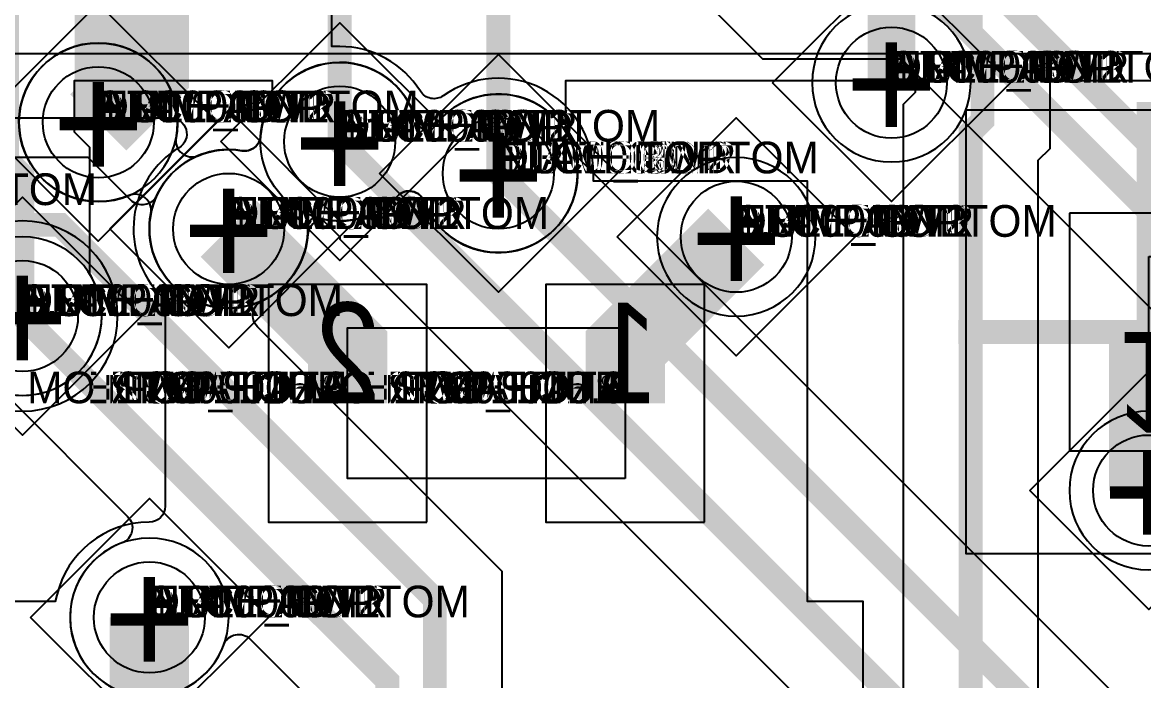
# Model space of a CAD drawing. Extents: x 0 to 323, y 0 to 320.
# Drawn here: x 64.2 to 71.27, y 62.75 to 66.9 of the extents above; entities that cross this region are included whole.
import ezdxf
from ezdxf.enums import TextEntityAlignment as Align

# ---------------------------------------------------------------- set-up
doc = ezdxf.new("R2010")
doc.units = 0
doc.header["$MEASUREMENT"] = 0
doc.layers.get('0').update_dxf_attribs({"linetype": 'CONTINUOUS'})
for name, color, linetype in [('CDN_FIGURES', 7, 'CONTINUOUS'), ('ETCH_BOTTOM', 7, 'CONTINUOUS'), ('ETCH_GND', 3, 'CONTINUOUS'), ('ETCH_INT1', 4, 'CONTINUOUS'), ('ETCH_INT2', 5, 'CONTINUOUS'), ('ETCH_PWR', 6, 'CONTINUOUS'), ('ETCH_TOP', 2, 'CONTINUOUS'), ('MANUFACTURING_NCLEGEND-1-6', 8, 'CONTINUOUS'), ('PACKAGE_GEOMETRY_ASSEMBLY_TOP', 11, 'CONTINUOUS'), ('PACKAGE_GEOMETRY_PIN_NUMBER', 9, 'CONTINUOUS')]:
    doc.layers.add(name, color=color, linetype=linetype)

# ---------------------------------------------------------------- blocks, each defined once
blk = doc.blocks.new('PAD_INFO')
for tag in ['SHAPE_TYPE', 'PAD_HEIGHT', 'PAD_LAYER', 'PAD_TYPE', 'PAD_WIDTH']:
    blk.add_attdef(tag, (0, 0), '', height=0.2)
at = {"flags": 2}
blk.add_attdef('CDN_TYPE', (0, 0), '', height=0.2, dxfattribs=at)
blk = doc.blocks.new('DRILL_INFO')
at = {"flags": 2}
blk.add_attdef('CDN_TYPE', (0, 0), '', height=0.2, dxfattribs=at)
for tag in ['FSHAPE', 'FCHAR', 'DRILL_HEIGHT', 'DIAMETER', 'PLATED', 'DRILL_WIDTH']:
    blk.add_attdef(tag, (0, 0), '', height=0.2)
blk = doc.blocks.new('VIA0700X0300')
at = {"layer": 'ETCH_BOTTOM'}
blk.add_circle((0, 0), 0.35, dxfattribs=at)
at = {"layer": 'ETCH_GND'}
blk.add_circle((0, 0), 0.35, dxfattribs=at)
at = {"layer": 'ETCH_INT1'}
blk.add_circle((0, 0), 0.35, dxfattribs=at)
at = {"layer": 'ETCH_INT2'}
blk.add_circle((0, 0), 0.35, dxfattribs=at)
at = {"layer": 'ETCH_PWR'}
blk.add_circle((0, 0), 0.35, dxfattribs=at)
at = {"layer": 'ETCH_TOP'}
blk.add_circle((0, 0), 0.35, dxfattribs=at)
ref = blk.add_blockref('PAD_INFO', (0, 0))
ref.add_attrib('PAD_LAYER', 'ETCH_TOP', (0, 0), dxfattribs={"height": 0.2})
ref.add_attrib('SHAPE_TYPE', 'NULL', (0, 0), dxfattribs={"height": 0.2})
ref.add_attrib('PAD_TYPE', 'ANTIPAD', (0, 0), dxfattribs={"height": 0.2})
ref.add_attrib('PAD_WIDTH', '0.000000', (0, 0), dxfattribs={"height": 0.2})
ref.add_attrib('PAD_HEIGHT', '0.000000', (0, 0), dxfattribs={"height": 0.2})
ref = blk.add_blockref('PAD_INFO', (0, 0))
ref.add_attrib('PAD_LAYER', 'ETCH_GND', (0, 0), dxfattribs={"height": 0.2})
ref.add_attrib('SHAPE_TYPE', 'NULL', (0, 0), dxfattribs={"height": 0.2})
ref.add_attrib('PAD_TYPE', 'ANTIPAD', (0, 0), dxfattribs={"height": 0.2})
ref.add_attrib('PAD_WIDTH', '0.000000', (0, 0), dxfattribs={"height": 0.2})
ref.add_attrib('PAD_HEIGHT', '0.000000', (0, 0), dxfattribs={"height": 0.2})
ref = blk.add_blockref('PAD_INFO', (0, 0))
ref.add_attrib('PAD_LAYER', 'ETCH_INT1', (0, 0), dxfattribs={"height": 0.2})
ref.add_attrib('SHAPE_TYPE', 'NULL', (0, 0), dxfattribs={"height": 0.2})
ref.add_attrib('PAD_TYPE', 'ANTIPAD', (0, 0), dxfattribs={"height": 0.2})
ref.add_attrib('PAD_WIDTH', '0.000000', (0, 0), dxfattribs={"height": 0.2})
ref.add_attrib('PAD_HEIGHT', '0.000000', (0, 0), dxfattribs={"height": 0.2})
ref = blk.add_blockref('PAD_INFO', (0, 0))
ref.add_attrib('PAD_LAYER', 'ETCH_INT2', (0, 0), dxfattribs={"height": 0.2})
ref.add_attrib('SHAPE_TYPE', 'NULL', (0, 0), dxfattribs={"height": 0.2})
ref.add_attrib('PAD_TYPE', 'ANTIPAD', (0, 0), dxfattribs={"height": 0.2})
ref.add_attrib('PAD_WIDTH', '0.000000', (0, 0), dxfattribs={"height": 0.2})
ref.add_attrib('PAD_HEIGHT', '0.000000', (0, 0), dxfattribs={"height": 0.2})
ref = blk.add_blockref('PAD_INFO', (0, 0))
ref.add_attrib('PAD_LAYER', 'ETCH_PWR', (0, 0), dxfattribs={"height": 0.2})
ref.add_attrib('SHAPE_TYPE', 'NULL', (0, 0), dxfattribs={"height": 0.2})
ref.add_attrib('PAD_TYPE', 'ANTIPAD', (0, 0), dxfattribs={"height": 0.2})
ref.add_attrib('PAD_WIDTH', '0.000000', (0, 0), dxfattribs={"height": 0.2})
ref.add_attrib('PAD_HEIGHT', '0.000000', (0, 0), dxfattribs={"height": 0.2})
ref = blk.add_blockref('PAD_INFO', (0, 0))
ref.add_attrib('PAD_LAYER', 'ETCH_BOTTOM', (0, 0), dxfattribs={"height": 0.2})
ref.add_attrib('SHAPE_TYPE', 'NULL', (0, 0), dxfattribs={"height": 0.2})
ref.add_attrib('PAD_TYPE', 'ANTIPAD', (0, 0), dxfattribs={"height": 0.2})
ref.add_attrib('PAD_WIDTH', '0.000000', (0, 0), dxfattribs={"height": 0.2})
ref.add_attrib('PAD_HEIGHT', '0.000000', (0, 0), dxfattribs={"height": 0.2})
ref = blk.add_blockref('PAD_INFO', (0, 0))
ref.add_attrib('PAD_LAYER', 'ETCH_TOP', (0, 0), dxfattribs={"height": 0.2})
ref.add_attrib('SHAPE_TYPE', 'NULL', (0, 0), dxfattribs={"height": 0.2})
ref.add_attrib('PAD_TYPE', 'THERMAL', (0, 0), dxfattribs={"height": 0.2})
ref.add_attrib('PAD_WIDTH', '0.000000', (0, 0), dxfattribs={"height": 0.2})
ref.add_attrib('PAD_HEIGHT', '0.000000', (0, 0), dxfattribs={"height": 0.2})
ref = blk.add_blockref('PAD_INFO', (0, 0))
ref.add_attrib('PAD_LAYER', 'ETCH_GND', (0, 0), dxfattribs={"height": 0.2})
ref.add_attrib('SHAPE_TYPE', 'NULL', (0, 0), dxfattribs={"height": 0.2})
ref.add_attrib('PAD_TYPE', 'THERMAL', (0, 0), dxfattribs={"height": 0.2})
ref.add_attrib('PAD_WIDTH', '0.000000', (0, 0), dxfattribs={"height": 0.2})
ref.add_attrib('PAD_HEIGHT', '0.000000', (0, 0), dxfattribs={"height": 0.2})
ref = blk.add_blockref('PAD_INFO', (0, 0))
ref.add_attrib('PAD_LAYER', 'ETCH_INT1', (0, 0), dxfattribs={"height": 0.2})
ref.add_attrib('SHAPE_TYPE', 'NULL', (0, 0), dxfattribs={"height": 0.2})
ref.add_attrib('PAD_TYPE', 'THERMAL', (0, 0), dxfattribs={"height": 0.2})
ref.add_attrib('PAD_WIDTH', '0.000000', (0, 0), dxfattribs={"height": 0.2})
ref.add_attrib('PAD_HEIGHT', '0.000000', (0, 0), dxfattribs={"height": 0.2})
ref = blk.add_blockref('PAD_INFO', (0, 0))
ref.add_attrib('PAD_LAYER', 'ETCH_INT2', (0, 0), dxfattribs={"height": 0.2})
ref.add_attrib('SHAPE_TYPE', 'NULL', (0, 0), dxfattribs={"height": 0.2})
ref.add_attrib('PAD_TYPE', 'THERMAL', (0, 0), dxfattribs={"height": 0.2})
ref.add_attrib('PAD_WIDTH', '0.000000', (0, 0), dxfattribs={"height": 0.2})
ref.add_attrib('PAD_HEIGHT', '0.000000', (0, 0), dxfattribs={"height": 0.2})
ref = blk.add_blockref('PAD_INFO', (0, 0))
ref.add_attrib('PAD_LAYER', 'ETCH_PWR', (0, 0), dxfattribs={"height": 0.2})
ref.add_attrib('SHAPE_TYPE', 'NULL', (0, 0), dxfattribs={"height": 0.2})
ref.add_attrib('PAD_TYPE', 'THERMAL', (0, 0), dxfattribs={"height": 0.2})
ref.add_attrib('PAD_WIDTH', '0.000000', (0, 0), dxfattribs={"height": 0.2})
ref.add_attrib('PAD_HEIGHT', '0.000000', (0, 0), dxfattribs={"height": 0.2})
ref = blk.add_blockref('PAD_INFO', (0, 0))
ref.add_attrib('PAD_LAYER', 'ETCH_BOTTOM', (0, 0), dxfattribs={"height": 0.2})
ref.add_attrib('SHAPE_TYPE', 'NULL', (0, 0), dxfattribs={"height": 0.2})
ref.add_attrib('PAD_TYPE', 'THERMAL', (0, 0), dxfattribs={"height": 0.2})
ref.add_attrib('PAD_WIDTH', '0.000000', (0, 0), dxfattribs={"height": 0.2})
ref.add_attrib('PAD_HEIGHT', '0.000000', (0, 0), dxfattribs={"height": 0.2})
ref = blk.add_blockref('PAD_INFO', (0, 0))
ref.add_attrib('PAD_LAYER', 'ETCH_TOP', (0, 0), dxfattribs={"height": 0.2})
ref.add_attrib('SHAPE_TYPE', 'CIRCLE', (0, 0), dxfattribs={"height": 0.2})
ref.add_attrib('PAD_TYPE', 'REGULAR', (0, 0), dxfattribs={"height": 0.2})
ref.add_attrib('PAD_WIDTH', '0.700000', (0, 0), dxfattribs={"height": 0.2})
ref.add_attrib('PAD_HEIGHT', '0.700000', (0, 0), dxfattribs={"height": 0.2})
ref = blk.add_blockref('PAD_INFO', (0, 0))
ref.add_attrib('PAD_LAYER', 'ETCH_GND', (0, 0), dxfattribs={"height": 0.2})
ref.add_attrib('SHAPE_TYPE', 'CIRCLE', (0, 0), dxfattribs={"height": 0.2})
ref.add_attrib('PAD_TYPE', 'REGULAR', (0, 0), dxfattribs={"height": 0.2})
ref.add_attrib('PAD_WIDTH', '0.700000', (0, 0), dxfattribs={"height": 0.2})
ref.add_attrib('PAD_HEIGHT', '0.700000', (0, 0), dxfattribs={"height": 0.2})
ref = blk.add_blockref('PAD_INFO', (0, 0))
ref.add_attrib('PAD_LAYER', 'ETCH_INT1', (0, 0), dxfattribs={"height": 0.2})
ref.add_attrib('SHAPE_TYPE', 'CIRCLE', (0, 0), dxfattribs={"height": 0.2})
ref.add_attrib('PAD_TYPE', 'REGULAR', (0, 0), dxfattribs={"height": 0.2})
ref.add_attrib('PAD_WIDTH', '0.700000', (0, 0), dxfattribs={"height": 0.2})
ref.add_attrib('PAD_HEIGHT', '0.700000', (0, 0), dxfattribs={"height": 0.2})
ref = blk.add_blockref('PAD_INFO', (0, 0))
ref.add_attrib('PAD_LAYER', 'ETCH_INT2', (0, 0), dxfattribs={"height": 0.2})
ref.add_attrib('SHAPE_TYPE', 'CIRCLE', (0, 0), dxfattribs={"height": 0.2})
ref.add_attrib('PAD_TYPE', 'REGULAR', (0, 0), dxfattribs={"height": 0.2})
ref.add_attrib('PAD_WIDTH', '0.700000', (0, 0), dxfattribs={"height": 0.2})
ref.add_attrib('PAD_HEIGHT', '0.700000', (0, 0), dxfattribs={"height": 0.2})
ref = blk.add_blockref('PAD_INFO', (0, 0))
ref.add_attrib('PAD_LAYER', 'ETCH_PWR', (0, 0), dxfattribs={"height": 0.2})
ref.add_attrib('SHAPE_TYPE', 'CIRCLE', (0, 0), dxfattribs={"height": 0.2})
ref.add_attrib('PAD_TYPE', 'REGULAR', (0, 0), dxfattribs={"height": 0.2})
ref.add_attrib('PAD_WIDTH', '0.700000', (0, 0), dxfattribs={"height": 0.2})
ref.add_attrib('PAD_HEIGHT', '0.700000', (0, 0), dxfattribs={"height": 0.2})
ref = blk.add_blockref('PAD_INFO', (0, 0))
ref.add_attrib('PAD_LAYER', 'ETCH_BOTTOM', (0, 0), dxfattribs={"height": 0.2})
ref.add_attrib('SHAPE_TYPE', 'CIRCLE', (0, 0), dxfattribs={"height": 0.2})
ref.add_attrib('PAD_TYPE', 'REGULAR', (0, 0), dxfattribs={"height": 0.2})
ref.add_attrib('PAD_WIDTH', '0.700000', (0, 0), dxfattribs={"height": 0.2})
ref.add_attrib('PAD_HEIGHT', '0.700000', (0, 0), dxfattribs={"height": 0.2})
ref = blk.add_blockref('DRILL_INFO', (0, 0))
ref.add_attrib('DIAMETER', '0.300000', (0, 0), dxfattribs={"height": 0.2})
ref.add_attrib('PLATED', 'PLATED', (0, 0), dxfattribs={"height": 0.2})
ref.add_attrib('FSHAPE', 'DIAMOND', (0, 0), dxfattribs={"height": 0.2})
ref.add_attrib('FCHAR', '+', (0, 0), dxfattribs={"height": 0.2})
ref.add_attrib('DRILL_WIDTH', '1.500000', (0, 0), dxfattribs={"height": 0.2})
ref.add_attrib('DRILL_HEIGHT', '1.500000', (0, 0), dxfattribs={"height": 0.2})
for tag in ['CDN_TYPE', 'PIN']:
    blk.add_attdef(tag, (0, 0), '', height=0.2)
at = {"flags": 2}
for tag in ['PSTKNAME', 'BBV']:
    blk.add_attdef(tag, (0, 0), '', height=0.2, dxfattribs=at)
blk = doc.blocks.new('FIGURE_DIAMOND')
at = {"layer": 'CDN_FIGURES'}
blk.add_lwpolyline([(-0.5, 0), (0, 0.5), (0.5, 0), (0, -0.5)], close=True, dxfattribs=at)
blk = doc.blocks.new('F42')
at = {"layer": 'PACKAGE_GEOMETRY_ASSEMBLY_TOP'}
blk.add_lwpolyline([(1, -26.75), (29, -26.75), (29, 1.25), (1, 1.25)], close=True, dxfattribs=at)
at = {"flags": 2}
for tag in ['SYMBOL_TYPE', 'CDN_TYPE', 'REFDES']:
    blk.add_attdef(tag, (0, 0), '', height=0.2, dxfattribs=at)
blk = doc.blocks.new('RC1000X1500TS')
at = {"layer": 'ETCH_TOP'}
blk.add_lwpolyline([(-0.5, -0.75), (-0.5, 0.75), (0.5, 0.75), (0.5, -0.75)], close=True, dxfattribs=at)
ref = blk.add_blockref('PAD_INFO', (0, 0))
ref.add_attrib('PAD_LAYER', 'ETCH_TOP', (0, 0), dxfattribs={"height": 0.2})
ref.add_attrib('SHAPE_TYPE', 'NULL', (0, 0), dxfattribs={"height": 0.2})
ref.add_attrib('PAD_TYPE', 'ANTIPAD', (0, 0), dxfattribs={"height": 0.2})
ref.add_attrib('PAD_WIDTH', '0.000000', (0, 0), dxfattribs={"height": 0.2})
ref.add_attrib('PAD_HEIGHT', '0.000000', (0, 0), dxfattribs={"height": 0.2})
ref = blk.add_blockref('PAD_INFO', (0, 0))
ref.add_attrib('PAD_LAYER', 'ETCH_GND', (0, 0), dxfattribs={"height": 0.2})
ref.add_attrib('SHAPE_TYPE', 'NULL', (0, 0), dxfattribs={"height": 0.2})
ref.add_attrib('PAD_TYPE', 'ANTIPAD', (0, 0), dxfattribs={"height": 0.2})
ref.add_attrib('PAD_WIDTH', '0.000000', (0, 0), dxfattribs={"height": 0.2})
ref.add_attrib('PAD_HEIGHT', '0.000000', (0, 0), dxfattribs={"height": 0.2})
ref = blk.add_blockref('PAD_INFO', (0, 0))
ref.add_attrib('PAD_LAYER', 'ETCH_INT1', (0, 0), dxfattribs={"height": 0.2})
ref.add_attrib('SHAPE_TYPE', 'NULL', (0, 0), dxfattribs={"height": 0.2})
ref.add_attrib('PAD_TYPE', 'ANTIPAD', (0, 0), dxfattribs={"height": 0.2})
ref.add_attrib('PAD_WIDTH', '0.000000', (0, 0), dxfattribs={"height": 0.2})
ref.add_attrib('PAD_HEIGHT', '0.000000', (0, 0), dxfattribs={"height": 0.2})
ref = blk.add_blockref('PAD_INFO', (0, 0))
ref.add_attrib('PAD_LAYER', 'ETCH_INT2', (0, 0), dxfattribs={"height": 0.2})
ref.add_attrib('SHAPE_TYPE', 'NULL', (0, 0), dxfattribs={"height": 0.2})
ref.add_attrib('PAD_TYPE', 'ANTIPAD', (0, 0), dxfattribs={"height": 0.2})
ref.add_attrib('PAD_WIDTH', '0.000000', (0, 0), dxfattribs={"height": 0.2})
ref.add_attrib('PAD_HEIGHT', '0.000000', (0, 0), dxfattribs={"height": 0.2})
ref = blk.add_blockref('PAD_INFO', (0, 0))
ref.add_attrib('PAD_LAYER', 'ETCH_PWR', (0, 0), dxfattribs={"height": 0.2})
ref.add_attrib('SHAPE_TYPE', 'NULL', (0, 0), dxfattribs={"height": 0.2})
ref.add_attrib('PAD_TYPE', 'ANTIPAD', (0, 0), dxfattribs={"height": 0.2})
ref.add_attrib('PAD_WIDTH', '0.000000', (0, 0), dxfattribs={"height": 0.2})
ref.add_attrib('PAD_HEIGHT', '0.000000', (0, 0), dxfattribs={"height": 0.2})
ref = blk.add_blockref('PAD_INFO', (0, 0))
ref.add_attrib('PAD_LAYER', 'ETCH_BOTTOM', (0, 0), dxfattribs={"height": 0.2})
ref.add_attrib('SHAPE_TYPE', 'NULL', (0, 0), dxfattribs={"height": 0.2})
ref.add_attrib('PAD_TYPE', 'ANTIPAD', (0, 0), dxfattribs={"height": 0.2})
ref.add_attrib('PAD_WIDTH', '0.000000', (0, 0), dxfattribs={"height": 0.2})
ref.add_attrib('PAD_HEIGHT', '0.000000', (0, 0), dxfattribs={"height": 0.2})
ref = blk.add_blockref('PAD_INFO', (0, 0))
ref.add_attrib('PAD_LAYER', 'ETCH_TOP', (0, 0), dxfattribs={"height": 0.2})
ref.add_attrib('SHAPE_TYPE', 'NULL', (0, 0), dxfattribs={"height": 0.2})
ref.add_attrib('PAD_TYPE', 'THERMAL', (0, 0), dxfattribs={"height": 0.2})
ref.add_attrib('PAD_WIDTH', '0.000000', (0, 0), dxfattribs={"height": 0.2})
ref.add_attrib('PAD_HEIGHT', '0.000000', (0, 0), dxfattribs={"height": 0.2})
ref = blk.add_blockref('PAD_INFO', (0, 0))
ref.add_attrib('PAD_LAYER', 'ETCH_GND', (0, 0), dxfattribs={"height": 0.2})
ref.add_attrib('SHAPE_TYPE', 'NULL', (0, 0), dxfattribs={"height": 0.2})
ref.add_attrib('PAD_TYPE', 'THERMAL', (0, 0), dxfattribs={"height": 0.2})
ref.add_attrib('PAD_WIDTH', '0.000000', (0, 0), dxfattribs={"height": 0.2})
ref.add_attrib('PAD_HEIGHT', '0.000000', (0, 0), dxfattribs={"height": 0.2})
ref = blk.add_blockref('PAD_INFO', (0, 0))
ref.add_attrib('PAD_LAYER', 'ETCH_INT1', (0, 0), dxfattribs={"height": 0.2})
ref.add_attrib('SHAPE_TYPE', 'NULL', (0, 0), dxfattribs={"height": 0.2})
ref.add_attrib('PAD_TYPE', 'THERMAL', (0, 0), dxfattribs={"height": 0.2})
ref.add_attrib('PAD_WIDTH', '0.000000', (0, 0), dxfattribs={"height": 0.2})
ref.add_attrib('PAD_HEIGHT', '0.000000', (0, 0), dxfattribs={"height": 0.2})
ref = blk.add_blockref('PAD_INFO', (0, 0))
ref.add_attrib('PAD_LAYER', 'ETCH_INT2', (0, 0), dxfattribs={"height": 0.2})
ref.add_attrib('SHAPE_TYPE', 'NULL', (0, 0), dxfattribs={"height": 0.2})
ref.add_attrib('PAD_TYPE', 'THERMAL', (0, 0), dxfattribs={"height": 0.2})
ref.add_attrib('PAD_WIDTH', '0.000000', (0, 0), dxfattribs={"height": 0.2})
ref.add_attrib('PAD_HEIGHT', '0.000000', (0, 0), dxfattribs={"height": 0.2})
ref = blk.add_blockref('PAD_INFO', (0, 0))
ref.add_attrib('PAD_LAYER', 'ETCH_PWR', (0, 0), dxfattribs={"height": 0.2})
ref.add_attrib('SHAPE_TYPE', 'NULL', (0, 0), dxfattribs={"height": 0.2})
ref.add_attrib('PAD_TYPE', 'THERMAL', (0, 0), dxfattribs={"height": 0.2})
ref.add_attrib('PAD_WIDTH', '0.000000', (0, 0), dxfattribs={"height": 0.2})
ref.add_attrib('PAD_HEIGHT', '0.000000', (0, 0), dxfattribs={"height": 0.2})
ref = blk.add_blockref('PAD_INFO', (0, 0))
ref.add_attrib('PAD_LAYER', 'ETCH_BOTTOM', (0, 0), dxfattribs={"height": 0.2})
ref.add_attrib('SHAPE_TYPE', 'NULL', (0, 0), dxfattribs={"height": 0.2})
ref.add_attrib('PAD_TYPE', 'THERMAL', (0, 0), dxfattribs={"height": 0.2})
ref.add_attrib('PAD_WIDTH', '0.000000', (0, 0), dxfattribs={"height": 0.2})
ref.add_attrib('PAD_HEIGHT', '0.000000', (0, 0), dxfattribs={"height": 0.2})
ref = blk.add_blockref('PAD_INFO', (0, 0))
ref.add_attrib('PAD_LAYER', 'ETCH_GND', (0, 0), dxfattribs={"height": 0.2})
ref.add_attrib('SHAPE_TYPE', 'NULL', (0, 0), dxfattribs={"height": 0.2})
ref.add_attrib('PAD_TYPE', 'REGULAR', (0, 0), dxfattribs={"height": 0.2})
ref.add_attrib('PAD_WIDTH', '0.000000', (0, 0), dxfattribs={"height": 0.2})
ref.add_attrib('PAD_HEIGHT', '0.000000', (0, 0), dxfattribs={"height": 0.2})
ref = blk.add_blockref('PAD_INFO', (0, 0))
ref.add_attrib('PAD_LAYER', 'ETCH_INT1', (0, 0), dxfattribs={"height": 0.2})
ref.add_attrib('SHAPE_TYPE', 'NULL', (0, 0), dxfattribs={"height": 0.2})
ref.add_attrib('PAD_TYPE', 'REGULAR', (0, 0), dxfattribs={"height": 0.2})
ref.add_attrib('PAD_WIDTH', '0.000000', (0, 0), dxfattribs={"height": 0.2})
ref.add_attrib('PAD_HEIGHT', '0.000000', (0, 0), dxfattribs={"height": 0.2})
ref = blk.add_blockref('PAD_INFO', (0, 0))
ref.add_attrib('PAD_LAYER', 'ETCH_INT2', (0, 0), dxfattribs={"height": 0.2})
ref.add_attrib('SHAPE_TYPE', 'NULL', (0, 0), dxfattribs={"height": 0.2})
ref.add_attrib('PAD_TYPE', 'REGULAR', (0, 0), dxfattribs={"height": 0.2})
ref.add_attrib('PAD_WIDTH', '0.000000', (0, 0), dxfattribs={"height": 0.2})
ref.add_attrib('PAD_HEIGHT', '0.000000', (0, 0), dxfattribs={"height": 0.2})
ref = blk.add_blockref('PAD_INFO', (0, 0))
ref.add_attrib('PAD_LAYER', 'ETCH_PWR', (0, 0), dxfattribs={"height": 0.2})
ref.add_attrib('SHAPE_TYPE', 'NULL', (0, 0), dxfattribs={"height": 0.2})
ref.add_attrib('PAD_TYPE', 'REGULAR', (0, 0), dxfattribs={"height": 0.2})
ref.add_attrib('PAD_WIDTH', '0.000000', (0, 0), dxfattribs={"height": 0.2})
ref.add_attrib('PAD_HEIGHT', '0.000000', (0, 0), dxfattribs={"height": 0.2})
ref = blk.add_blockref('PAD_INFO', (0, 0))
ref.add_attrib('PAD_LAYER', 'ETCH_BOTTOM', (0, 0), dxfattribs={"height": 0.2})
ref.add_attrib('SHAPE_TYPE', 'NULL', (0, 0), dxfattribs={"height": 0.2})
ref.add_attrib('PAD_TYPE', 'REGULAR', (0, 0), dxfattribs={"height": 0.2})
ref.add_attrib('PAD_WIDTH', '0.000000', (0, 0), dxfattribs={"height": 0.2})
ref.add_attrib('PAD_HEIGHT', '0.000000', (0, 0), dxfattribs={"height": 0.2})
ref = blk.add_blockref('DRILL_INFO', (0, 0))
ref.add_attrib('DIAMETER', '0.000000', (0, 0), dxfattribs={"height": 0.2})
ref.add_attrib('PLATED', 'PLATED', (0, 0), dxfattribs={"height": 0.2})
ref.add_attrib('FSHAPE', 'NULL', (0, 0), dxfattribs={"height": 0.2})
ref.add_attrib('DRILL_WIDTH', '0.000000', (0, 0), dxfattribs={"height": 0.2})
ref.add_attrib('DRILL_HEIGHT', '0.000000', (0, 0), dxfattribs={"height": 0.2})
ref = blk.add_blockref('PAD_INFO', (0, 0))
ref.add_attrib('PAD_LAYER', 'ETCH_TOP', (0, 0), dxfattribs={"height": 0.2})
ref.add_attrib('SHAPE_TYPE', 'RECTANGLE', (0, 0), dxfattribs={"height": 0.2})
ref.add_attrib('PAD_TYPE', 'REGULAR', (0, 0), dxfattribs={"height": 0.2})
ref.add_attrib('PAD_WIDTH', '1.000000', (0, 0), dxfattribs={"height": 0.2})
ref.add_attrib('PAD_HEIGHT', '1.500000', (0, 0), dxfattribs={"height": 0.2})
for tag in ['CDN_TYPE', 'PIN']:
    blk.add_attdef(tag, (0, 0), '', height=0.2)
at = {"flags": 2}
for tag in ['PSTKNAME', 'BBV']:
    blk.add_attdef(tag, (0, 0), '', height=0.2, dxfattribs=at)
blk = doc.blocks.new('F56')
at = {"layer": 'PACKAGE_GEOMETRY_ASSEMBLY_TOP'}
blk.add_lwpolyline([(0, -0.475), (1.75, -0.475), (1.75, 0.475), (0, 0.475)], close=True, dxfattribs=at)
at = {"layer": 'ETCH_TOP'}
ref = blk.add_blockref('RC1000X1500TS', (0, 0), dxfattribs=at)
ref.add_attrib('CDN_TYPE', 'PIN', (0, 0), dxfattribs={"height": 0.2})
ref.add_attrib('PIN', '1', (0, 0), dxfattribs={"height": 0.2})
ref = blk.add_blockref('RC1000X1500TS', (1.75, 0), dxfattribs=at)
ref.add_attrib('CDN_TYPE', 'PIN', (0, 0), dxfattribs={"height": 0.2})
ref.add_attrib('PIN', '2', (0, 0), dxfattribs={"height": 0.2})
at = {"flags": 2}
for tag in ['SYMBOL_TYPE', 'CDN_TYPE', 'REFDES']:
    blk.add_attdef(tag, (0, 0), '', height=0.2, dxfattribs=at)

msp = doc.modelspace()

# ---------------------------------------------------------------- linework, layer by layer
at = {"layer": 'ETCH_BOTTOM'}
for points, format in [([(69.5001, 58.7499), (69.5001, 63.2501), (69.1501, 63.2501), (69.1501, 65.9001), (67.8002, 65.9001), (67.8001, 65.9507, 0.608288), (66.8531, 66.4397, -0.430986), (66.7086, 66.4686, 0.258008), (66.2007, 66.7501), (66.1501, 66.7502), (66.1501, 69.1527)], "xyb"), ([(64.678, 66.272, 0.5, 0.5, 0), (65, 66.594, 0.5, 0.5, 0), (65, 67.7, 0.5, 0.5, 0)], "xyseb"), ([(71.3, 64.95, 0.15, 0.15, 0), (71.3, 66.4008, 0.15, 0.15, 0)], "xyseb"), ([(63.1894, 66.2999), (65.1341, 66.2999, -0.757335), (65.187, 66.112, 0.485366), (65.0757, 65.1757), (65.0999, 65.1514), (65.0999, 63.8515, -0.413636), (64.9987, 63.7501, 0.346643), (64.4162, 63.2891), (64.407, 63.2501), (63.4999, 63.2501)], "xyb"), ([(66.25, 64.5, 0.5, 0.5, 0), (66.25, 64.85, 0.5, 0.5, 0), (65.5, 65.6, 0.5, 0.5, 0)], "xyseb"), ([(68, 64.5, 0.5, 0.5, 0), (68, 64.85, 0.5, 0.5, 0), (68.7, 65.55, 0.5, 0.5, 0)], "xyseb"), ([(71.3, 64.95, 0.5, 0.5, 0), (71.3, 63.95, 0.5, 0.5, 0)], "xyseb"), ([(70.0992, 64.95, 0.15, 0.15, 0), (71.3, 64.95, 0.15, 0.15, 0)], "xyseb"), ([(65, 61, 0.5, 0.5, 0), (65, 63.15, 0.5, 0.5, 0)], "xyseb")]:
    msp.add_lwpolyline(points, format=format, dxfattribs=at)
for points in [[(74.2001, 63.5499), (70.1499, 63.5499), (70.1499, 66.3501), (72.3004, 66.3501), (72.3071, 66.3929, -0.61337), (73.3243, 66.7243), (73.4743, 66.5743, -0.097734), (73.6037, 66.3813), (73.6168, 66.3501), (73.8499, 66.3501), (73.8499, 66.4001), (76.0808, 66.4001), (76.0887, 66.4412, -0.82619), (77.2673, 66.4412), (77.2752, 66.4001), (77.9001, 66.4001), (77.9001, 63.5999), (74.2001, 63.5999)], [(64.2, 65.6501, 1), (64.2, 64.4499, 1)]]:
    msp.add_lwpolyline(points, format="xyb", close=True, dxfattribs=at)
at = {"layer": 'ETCH_GND'}
for points in [[(65.9988, 65.5641, -2.586874), (65.5832, 66.0931, 0.442445), (65.7012, 66.1859, -0.803693), (66.6677, 66.327, 0.553946), (66.8363, 66.2933, -3.482903), (66.7323, 65.773, 0.553946), (66.5637, 65.8067, -0.25041), (66.1168, 65.6569, 0.442445), (65.9988, 65.5641)], [(64.7001, 65.05, 1), (63.6999, 65.05, 1)], [(65.5001, 63.15, 1), (64.4999, 63.15, 1)]]:
    msp.add_lwpolyline(points, format="xyb", close=True, dxfattribs=at)
at = {"layer": 'ETCH_INT1'}
for points in [[(70.1781, 66.522, 1), (69.1779, 66.522, 1)], [(65.9988, 65.5641, -1.064204), (65.0095, 65.6973, 0.600096), (64.8709, 65.8106, -4.003982), (65.1685, 66.1747, 0.600096), (65.3071, 66.0614, -0.141727), (65.5832, 66.0931, 0.442445), (65.7012, 66.1859, -0.803693), (66.6677, 66.327, 0.553946), (66.8363, 66.2933, -3.482903), (66.7323, 65.773, 0.553946), (66.5637, 65.8067, -0.25041), (66.1168, 65.6569, 0.442445), (65.9988, 65.5641)], [(69.2001, 65.55, 1), (68.1999, 65.55, 1)], [(64.7001, 65.05, 1), (63.6999, 65.05, 1)], [(71.8001, 63.95, 1), (70.7999, 63.95, 1)]]:
    msp.add_lwpolyline(points, format="xyb", close=True, dxfattribs=at)
at = {"layer": 'ETCH_INT2'}
for points, format in [([(74.604, 61.454, 0.15, 0.15, 0), (74.604, 62.8335, 0.15, 0.15, 0), (68.7125, 68.725, 0.15, 0.15, 0), (67.8375, 68.725, 0.15, 0.15, 0), (67.325, 69.2375, 0.15, 0.15, 0), (67.325, 70.3874, 0.15, 0.15, 0), (66.825, 70.8874, 0.15, 0.15, 0), (66.825, 70.9749, 0.15, 0.15, 0), (65.3, 72.5, 0.15, 0.15, 0)], "xyseb"), ([(65.1859, 72.0129), (66.3999, 70.7988), (66.3999, 70.7113), (66.4886, 70.6226, -0.473619), (66.4731, 70.4664, 0.606807), (66.5677, 69.5843), (66.5999, 69.5717), (66.5999, 68.9371), (68.8651, 66.6719), (69.7401, 66.6719), (73.6039, 62.8081)], "xyb"), ([(66.75, 70.05, 0.15, 0.15, 0), (67.025, 69.775, 0.15, 0.15, 0), (67.025, 69.1132, 0.15, 0.15, 0), (69.0412, 67.097, 0.15, 0.15, 0), (69.9162, 67.097, 0.15, 0.15, 0), (74.029, 62.9842, 0.15, 0.15, 0), (74.029, 61.2158, 0.15, 0.15, 0), (79.3, 55.9448, 0.15, 0.15, 0), (79.3, 53.3868, 0.15, 0.15, 0), (83.6578, 49.029, 0.15, 0.15, 0), (84.9342, 49.029, 0.15, 0.15, 0), (87.1536, 46.8096, 0.15, 0.15, 0), (88.3576, 45.6055, 0.15, 0.15, 0), (88.3576, 40.382, 0.15, 0.15, 0), (91.1396, 37.6, 0.15, 0.15, 0), (91.1875, 37.6, 0.15, 0.15, 0), (98.957, 29.8305, 0.15, 0.15, 0), (98.957, 20.9188, 0.15, 0.15, 0), (98.5192, 20.481, 0.15, 0.15, 0), (98.2578, 20.481, 0.15, 0.15, 0), (97.87, 20.0932, 0.15, 0.15, 0), (97.87, 17.975, 0.15, 0.15, 0), (98.47, 17.375, 0.15, 0.15, 0)], "xyseb"), ([(75.9751, 57.7761), (67.6871, 66.0641), (67.6836, 66.0773, 0.634881), (66.7934, 66.2412), (66.791, 66.2378), (66.7522, 66.199), (66.6871, 66.2641), (66.6836, 66.2773, 0.84758), (65.7012, 66.1859, -0.442445), (65.5832, 66.0931, 0.337861), (65.0464, 65.8106, -0.521225), (64.8827, 65.7816), (64.6143, 66.0501), (63.0508, 66.0501)], "xyb"), ([(98.571, 14.8636, 0.15, 0.15, 0), (97.57, 15.8646, 0.15, 0.15, 0), (97.57, 21.1583, 0.15, 0.15, 0), (98.025, 21.6133, 0.15, 0.15, 0), (98.025, 25.325, 0.15, 0.15, 0), (91.975, 31.375, 0.15, 0.15, 0), (91.975, 34.7382, 0.15, 0.15, 0), (88.5632, 38.15, 0.15, 0.15, 0), (86.6368, 38.15, 0.15, 0.15, 0), (80.875, 43.9118, 0.15, 0.15, 0), (80.875, 46.1882, 0.15, 0.15, 0), (74.55, 52.5132, 0.15, 0.15, 0), (74.55, 57.7868, 0.15, 0.15, 0), (66.625, 65.7118, 0.15, 0.15, 0), (66.625, 65.725, 0.15, 0.15, 0), (66.2, 66.15, 0.15, 0.15, 0)], "xyseb"), ([(67.2, 65.95, 0.15, 0.15, 0), (75.55, 57.6, 0.15, 0.15, 0), (75.55, 56.55, 0.15, 0.15, 0), (83.071, 49.0289, 0.15, 0.15, 0), (83.071, 48.2158, 0.15, 0.15, 0), (87.3617, 43.925, 0.15, 0.15, 0), (87.5382, 43.925, 0.15, 0.15, 0), (88.0576, 43.4056, 0.15, 0.15, 0), (88.0576, 40.2577, 0.15, 0.15, 0), (91.0153, 37.3, 0.15, 0.15, 0), (91.0632, 37.3, 0.15, 0.15, 0), (98.1, 30.2632, 0.15, 0.15, 0), (98.1, 26.9, 0.15, 0.15, 0)], "xyseb"), ([(98.571, 16.105, 0.15, 0.15, 0), (99.146, 15.53, 0.15, 0.15, 0), (99.146, 14.6254, 0.15, 0.15, 0), (98.8092, 14.2886, 0.15, 0.15, 0), (98.3328, 14.2886, 0.15, 0.15, 0), (97.1001, 15.5213, 0.15, 0.15, 0), (97.1001, 23.2874, 0.15, 0.15, 0), (73.05, 47.3375, 0.15, 0.15, 0), (73.05, 55.9133, 0.15, 0.15, 0), (66.8, 62.1632, 0.15, 0.15, 0), (66.8, 63.2632, 0.15, 0.15, 0), (64.4382, 65.625, 0.15, 0.15, 0), (62.775, 65.625, 0.15, 0.15, 0), (62.65, 65.75, 0.15, 0.15, 0)], "xyseb"), ([(67.2251, 62.3393), (67.2251, 63.4393), (65.6816, 64.9827, -0.521225), (65.7106, 65.1464, 0.301771), (65.9998, 65.6181, -0.508578), (66.0642, 65.6687, 0.004402), (66.0727, 65.6664), (66.0859, 65.6629), (66.1999, 65.5489), (66.1999, 65.5357), (74.1249, 57.6107)], "xyb"), ([(98.597, 13.564, 0.15, 0.15, 0), (96.8001, 15.3609, 0.15, 0.15, 0), (96.8001, 23.1631, 0.15, 0.15, 0), (71.5, 48.4632, 0.15, 0.15, 0), (71.5, 55.7692, 0.15, 0.15, 0), (70.4162, 56.853, 0.15, 0.15, 0), (69.0838, 56.853, 0.15, 0.15, 0), (66.5, 59.4368, 0.15, 0.15, 0), (66.5, 62.75, 0.15, 0.15, 0), (64.2, 65.05, 0.15, 0.15, 0)], "xyseb")]:
    msp.add_lwpolyline(points, format=format, dxfattribs=at)
msp.add_lwpolyline([(69.7529, 53.2174, -0.668179), (69.5798, 53.1457), (62.7001, 60.0254), (62.7001, 64.5644), (62.5001, 64.7644), (62.5001, 65.1279, -0.516356), (62.6349, 65.2236, 0.08415), (62.775, 65.1999), (63.6005, 65.1999, -0.438145), (63.7015, 65.0903, 0.363349), (64.0727, 64.5664), (64.0859, 64.5629), (64.863, 63.7858, -0.546853), (64.8265, 63.619, 1.560617), (65.469, 62.9765, -0.546853), (65.6358, 63.013), (66.0749, 62.5739), (66.0749, 59.2607), (68.9077, 56.4279), (69.5785, 56.4279, -0.438145), (69.6795, 56.3183, 0.153327), (69.746, 56.0261), (69.7529, 56.0142)], format="xyb", close=True, dxfattribs=at)
at = {"layer": 'ETCH_PWR'}
for points in [[(70.1781, 66.522, 1), (69.1779, 66.522, 1)], [(65.1781, 66.272, 1), (64.1779, 66.272, 1)], [(66.8363, 66.2933, -3.482903), (66.7323, 65.773, 0.553946), (66.5637, 65.8067, -3.482903), (66.6677, 66.327, 0.553946), (66.8363, 66.2933)], [(69.2001, 65.55, 1), (68.1999, 65.55, 1)], [(64.7001, 65.05, 1), (63.6999, 65.05, 1)], [(71.8001, 63.95, 1), (70.7999, 63.95, 1)], [(65.5001, 63.15, 1), (64.4999, 63.15, 1)]]:
    msp.add_lwpolyline(points, format="xyb", close=True, dxfattribs=at)
at = {"layer": 'ETCH_TOP'}
for points, format in [([(64.678, 67.704, 0.3, 0.3, 0), (64.678, 66.272, 0.3, 0.3, 0)], "xyseb"), ([(69.678, 67.704, 0.3, 0.3, 0), (69.678, 66.522, 0.3, 0.3, 0)], "xyseb"), ([(64.178, 67.704, 0.15, 0.15, 0), (64.2, 67.682, 0.15, 0.15, 0), (64.103, 67.585, 0.15, 0.15, 0), (64.103, 66.0337, 0.15, 0.15, 0), (64.2, 65.9367, 0.15, 0.15, 0), (64.2, 65.05, 0.15, 0.15, 0)], "xyseb"), ([(66.2, 66.15, 0.15, 0.15, 0), (66.2, 67.682, 0.15, 0.15, 0), (66.178, 67.704, 0.15, 0.15, 0)], "xyseb"), ([(67.2, 65.95, 0.15, 0.15, 0), (67.2, 67.682, 0.15, 0.15, 0), (67.178, 67.704, 0.15, 0.15, 0)], "xyseb"), ([(70.178, 67.704, 0.15, 0.15, 0), (70.178, 66.8353, 0.15, 0.15, 0), (70.253, 66.7603, 0.15, 0.15, 0), (70.253, 66.2837, 0.15, 0.15, 0), (70.178, 66.2087, 0.15, 0.15, 0), (70.178, 56.278, 0.15, 0.15, 0)], "xyseb"), ([(63.768, 65.3019, 1.740689), (64.632, 65.3019), (64.6251, 65.3138), (64.6251, 66.1128), (64.5281, 66.2098), (64.5281, 66.536), (65.7749, 66.536), (65.7749, 66.4138), (65.768, 66.4019, 0.11451), (65.7012, 66.1859, -0.442445), (65.5832, 66.0931, 2.586874), (65.9988, 65.5641, -0.442445), (66.1168, 65.6569, 0.250394), (66.5637, 65.8067, -0.553839), (66.7323, 65.773, 1.086707), (67.632, 66.2019), (67.6251, 66.2138), (67.6251, 66.536), (69.8279, 66.536), (69.8279, 66.4598), (69.7529, 66.3848), (69.7529, 56.5418)], "xyb"), ([(70.6031, 56.5418), (70.6031, 66.0326), (70.6781, 66.1076), (70.6781, 66.536), (72.1759, 66.536), (72.179, 66.4887, 0.18165), (72.3244, 66.1684), (72.5464, 65.9464, 0.753077), (73.3874, 66.4119, -0.482018), (73.4862, 66.536), (76.1779, 66.536), (76.1779, 66.328, 1), (77.1781, 66.328), (77.1781, 66.536), (79.1758, 66.536), (79.1794, 66.4892, 0.925205), (80.1766, 66.4892), (80.1802, 66.536), (83.527, 66.536), (83.527, 62.3791)], "xyb")]:
    msp.add_lwpolyline(points, format=format, dxfattribs=at)
msp.add_lwpolyline([(65, 63.6501, 1), (65, 62.6499, 1)], format="xyb", close=True, dxfattribs=at)

# ---------------------------------------------------------------- block references
at = {"rotation": 90}
msp.add_blockref('F42', (57.178, 37.704), dxfattribs=at)
at = {"xscale": -1, "rotation": 180}
msp.add_blockref('F56', (71.3, 64.95), dxfattribs=at)
at = {"xscale": -1}
msp.add_blockref('F56', (68, 64.5), dxfattribs=at)
at = {"layer": 'ETCH_TOP'}
for p in [(69.678, 66.522), (64.678, 66.272), (66.2, 66.15), (67.2, 65.95), (62.65, 65.75), (65.5, 65.6), (68.7, 65.55), (64.2, 65.05), (71.3, 63.95), (65, 63.15)]:
    msp.add_blockref('VIA0700X0300', p, dxfattribs=at)
at = {"layer": 'MANUFACTURING_NCLEGEND-1-6', "xscale": 1.5, "yscale": 1.5}
for p in [(69.678, 66.522), (64.678, 66.272), (66.2, 66.15), (67.2, 65.95), (65.5, 65.6), (68.7, 65.55), (64.2, 65.05), (71.3, 63.95), (65, 63.15)]:
    msp.add_blockref('FIGURE_DIAMOND', p, dxfattribs=at)

# ---------------------------------------------------------------- texts
at = {"layer": 'MANUFACTURING_NCLEGEND-1-6'}
for p in [(69.678, 66.522), (64.678, 66.272), (66.2, 66.15), (67.2, 65.95), (65.5, 65.6), (68.7, 65.55), (64.2, 65.05), (71.3, 63.95), (65, 63.15)]:
    msp.add_text('+', height=0.75, dxfattribs=at).set_placement(p, align=Align.MIDDLE_CENTER)
at = {"layer": 'PACKAGE_GEOMETRY_PIN_NUMBER', "text_generation_flag": 2, "width": 0.88}
for s, p in [('2', (66.25, 64.5)), ('1', (68, 64.5))]:
    msp.add_text(s, height=0.635, dxfattribs=at).set_placement(p, align=Align.CENTER)
msp.add_text('1', height=0.635, rotation=180, dxfattribs=at).set_placement((71.3, 64.95), align=Align.CENTER)

doc.saveas('drawing.dxf')
